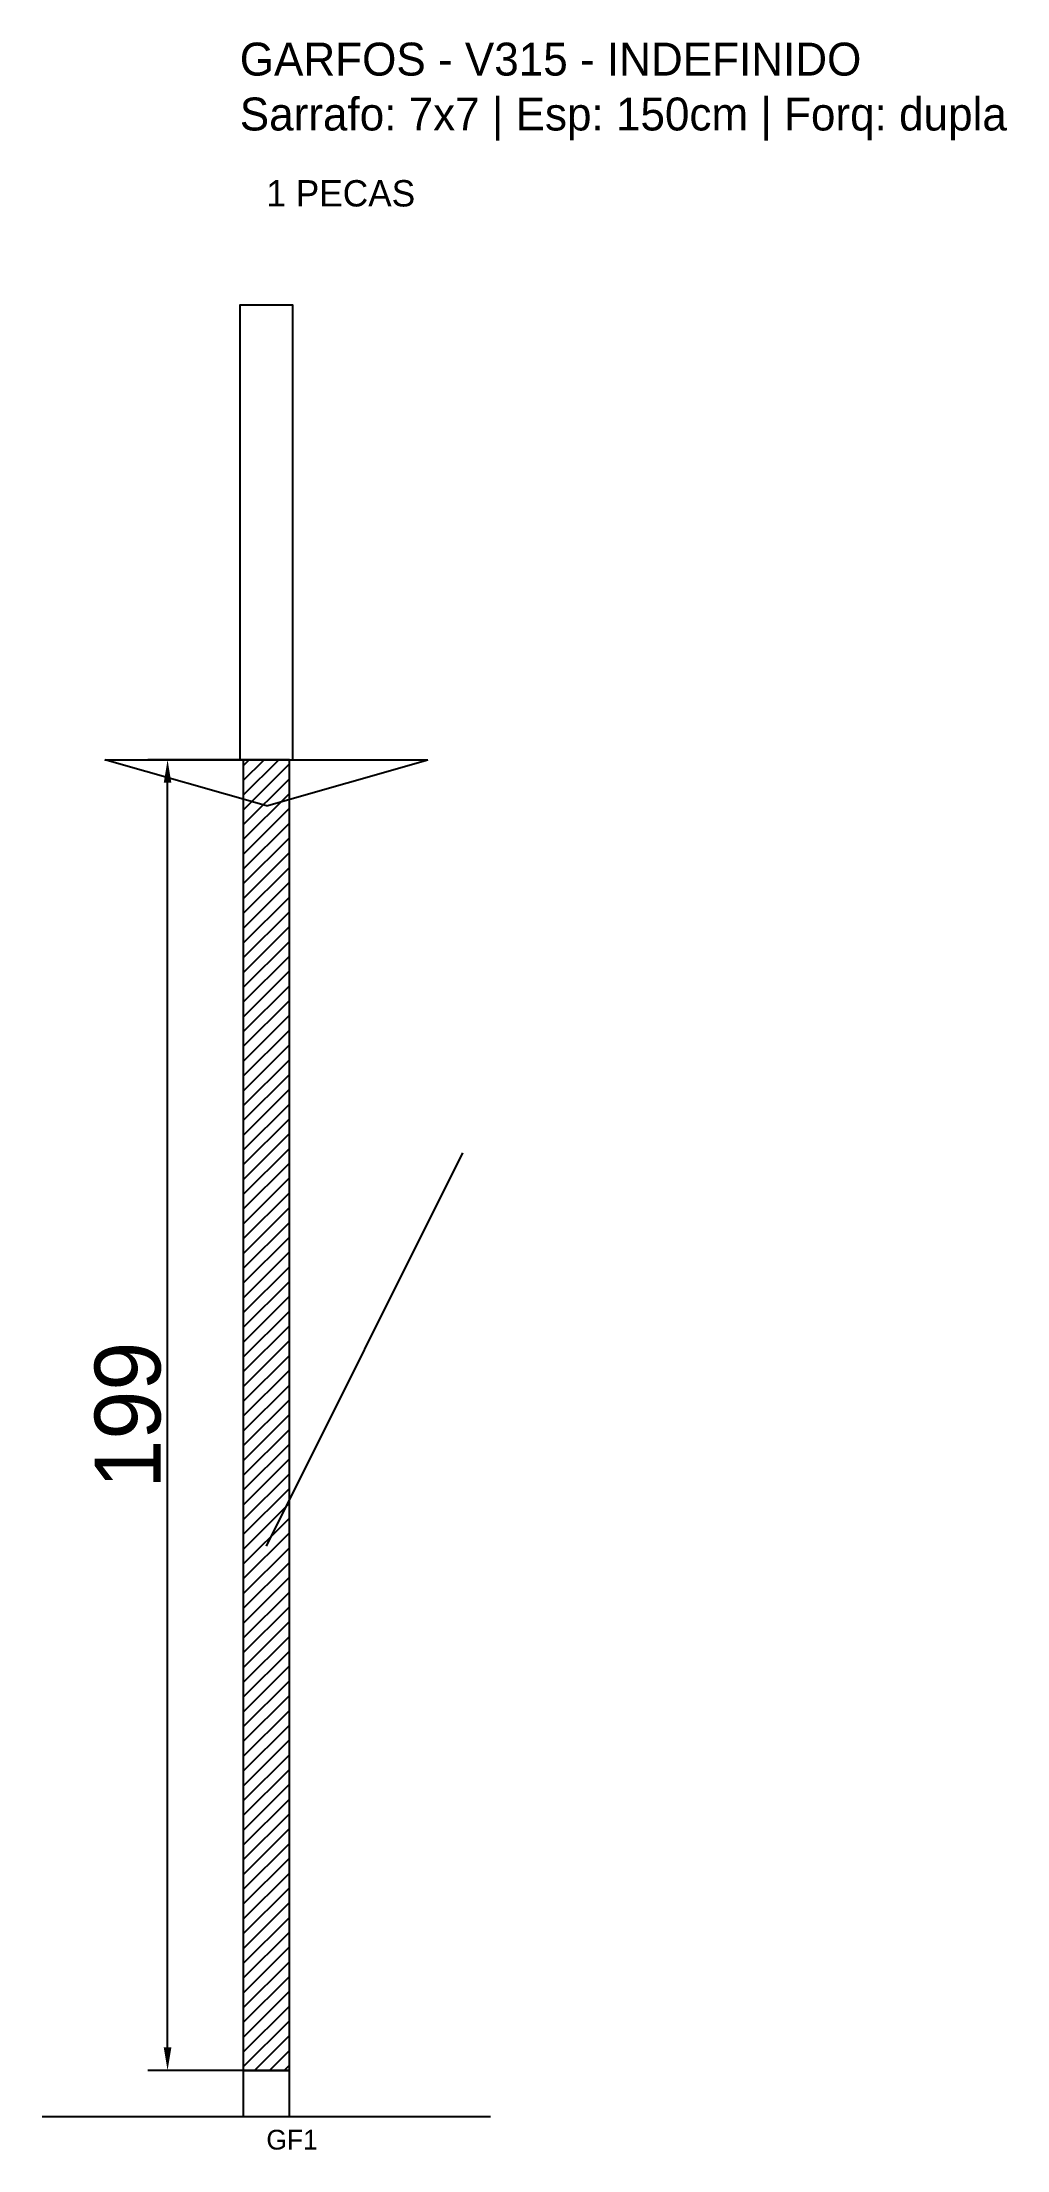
# Model space of a CAD drawing. Header units: metres. Extents: x -30 to 116, y -12 to 308.
import ezdxf

# ---------------------------------------------------------------- set-up
doc = ezdxf.new("R2010")
doc.units = ezdxf.units.M
for name, color, linetype in [('BARRA_ANCORAGEM', 1, 'Continuous'), ('COTA', 241, 'Continuous'), ('GARFOS OK', 3, 'Continuous'), ('NOME DA VIGA', 6, 'Continuous'), ('SARR_7x7', 40, 'Continuous'), ('VIGAS', 3, 'Continuous')]:
    doc.layers.add(name, color=color, linetype=linetype)
doc.dimstyles.new('EZ DXF', dxfattribs={"dimtxt": 10, "dimasz": 3.5, "dimexe": 3, "dimexo": 1.5, "dimgap": 1, "dimtad": 1, "dimdec": 1, "dimdsep": 46, "dimcen": 2.5, "dimazin": 3, "dimtfac": 1, "dimtmove": 0, "dimatfit": 3})

msp = doc.modelspace()

# ---------------------------------------------------------------- hatches: boundary and pattern name
at = {"layer": 'COTA'}
h = msp.add_hatch(dxfattribs=at)
h.set_pattern_fill('ANSI31', scale=0.5)
h.paths.add_polyline_path([(0.5375, 0), (7.5375, 0), (7.5375, 199), (0.5375, 199)])

# ---------------------------------------------------------------- linework, layer by layer
at = {"layer": 'BARRA_ANCORAGEM'}
msp.add_line((4.0375, 79.6), (33.8875, 139.3), dxfattribs=at)
at = {"layer": 'GARFOS OK'}
for p, q in [((4.0375, 192), (-20.4625, 199)), ((-20.4625, 199), (28.5375, 199)), ((4.0375, 192), (28.5375, 199))]:
    msp.add_line(p, q, dxfattribs=at)
at = {"layer": 'GARFOS OK', "linetype": 'CONTINUOUS'}
msp.add_line((-30, -7), (38.075, -7), dxfattribs=at)
at = {"layer": 'GARFOS OK'}
msp.add_lwpolyline([(0.5375, 0), (7.5375, 0), (7.5375, 199), (0.5375, 199), (0.5375, 0)], dxfattribs=at)
at = {"layer": 'SARR_7x7'}
msp.add_lwpolyline([(0.5375, -7), (7.5375, -7), (7.5375, 0), (0.5375, 0), (0.5375, -7)], dxfattribs=at)
at = {"layer": 'VIGAS'}
msp.add_lwpolyline([(0, 199), (8.075, 199), (8.075, 268), (0, 268), (0, 199)], dxfattribs=at)

# ---------------------------------------------------------------- texts
at = {"layer": 'NOME DA VIGA'}
for s, height, p in [('1 PECAS', 4, (4.0375, 283)), ('GF1', 3, (4.0375, -12))]:
    msp.add_text(s, height=height, dxfattribs=at).set_placement(p)
at = {"layer": 'NOME DA VIGA', "insert": (0, 293), "char_height": 5, "attachment_point": 7}
msp.add_mtext('GARFOS - V315 - INDEFINIDO\\PSarrafo: 7x7 | Esp: 150cm | Forq: dupla', dxfattribs=at)

# ---------------------------------------------------------------- dimensions: what is measured, and where the dimension line sits
at = {"layer": 'COTA'}
msp.add_linear_dim(base=(-10.9625, 0), p1=(4.0375, 0), p2=(4.0375, 199), angle=90, dimstyle='EZ DXF', dxfattribs=at).render()

doc.saveas('drawing.dxf')
